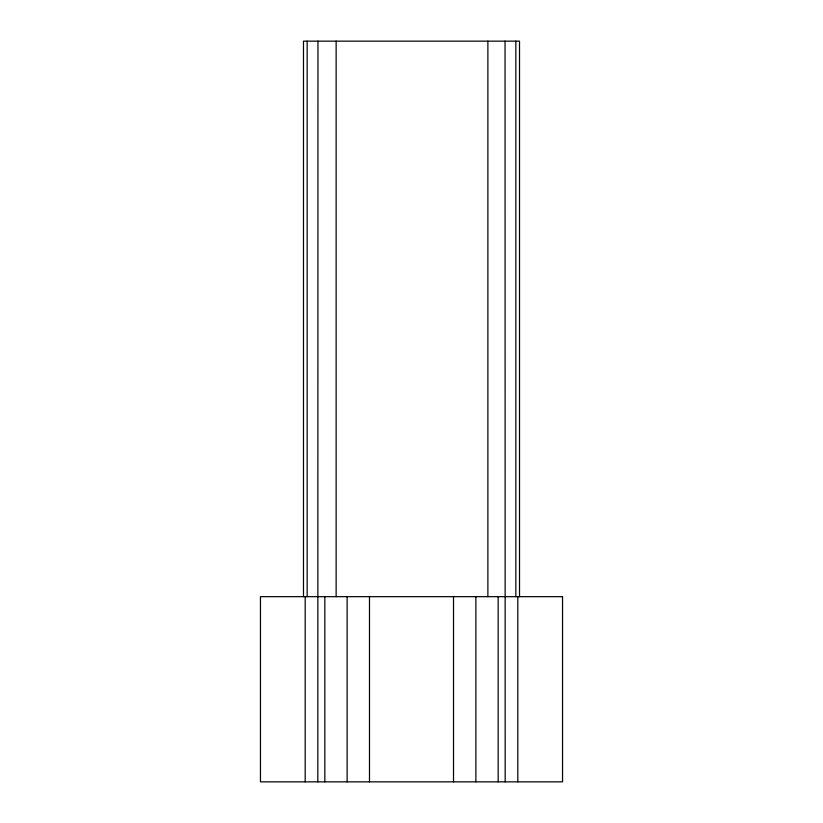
<?xml version="1.0" encoding="UTF-8"?>
<svg xmlns="http://www.w3.org/2000/svg" width="823" height="823" viewBox="0 0 823 823"><rect width="100%" height="100%" fill="white"/><g stroke="black" fill="none" stroke-linecap="round" stroke-linejoin="round"><path stroke-width="1.23" d="M317.822 781.85L317.956 41.15M505.178 781.85L505.044 41.15M519.519 596.675L519.519 41.15L303.481 41.15L303.481 596.675M517.811 596.675L517.811 781.85M515.836 41.15L515.836 596.675M498.172 596.675L498.172 781.85M487.885 41.15L487.885 596.675M475.879 596.675L475.879 781.85M453.514 596.675L453.514 781.85M369.486 596.675L369.486 781.85M347.121 596.675L347.121 781.85M336.134 41.15L336.134 596.675M324.828 596.675L324.828 781.85M307.164 41.15L307.164 596.675M305.189 596.675L305.189 781.85M562.541 596.675L260.459 596.675L260.459 781.85L562.541 781.85L562.541 596.675"/></g></svg>
